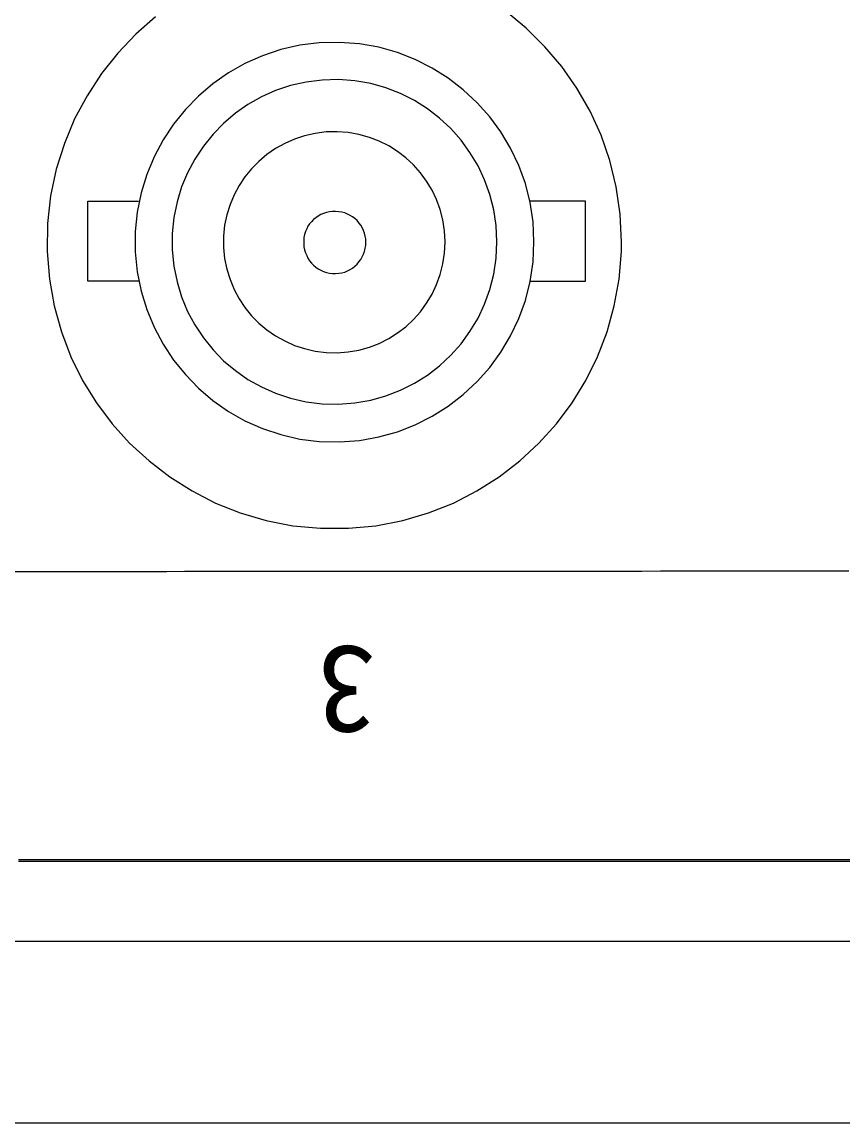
# Model space of a CAD drawing. Units: millimetres on the paper. Extents: x -139 to 141, y -98 to 91.
# Drawn here: x -6.71 to -2.22, y 67.23 to 73.25 of the extents above; entities that cross this region are included whole.
import ezdxf
from ezdxf.enums import TextEntityAlignment as Align

# ---------------------------------------------------------------- set-up
doc = ezdxf.new("R2010")
doc.units = ezdxf.units.MM
doc.layers.add('0-1_外形線', color=4, linetype='Continuous')
doc.styles.add('ＭＳ ゴシック', font='')
doc.styles.get('ＭＳ ゴシック').set_extended_font_data('MS Gothic')

msp = doc.modelspace()

# ---------------------------------------------------------------- linework, layer by layer
at = {"layer": '0-1_外形線'}
msp.add_line((-49.256, 67.229), (45.433, 67.229), dxfattribs=at)
for points in [[(-5.983, 73.277), (-6.091, 73.182), (-6.19, 73.079), (-6.279, 72.967), (-6.358, 72.846), (-6.426, 72.719), (-6.482, 72.584), (-6.526, 72.444), (-6.557, 72.299), (-6.574, 72.148), (-6.576, 71.995), (-6.564, 71.843), (-6.538, 71.697), (-6.498, 71.555), (-6.446, 71.419), (-6.382, 71.289)], [(-3.436, 72.046), (-3.443, 72.199), (-3.464, 72.348), (-3.499, 72.491), (-3.547, 72.63), (-3.607, 72.762), (-3.679, 72.887), (-3.761, 73.005), (-3.854, 73.114), (-3.956, 73.215), (-4.066, 73.306)], [(-3.914, 72.048), (-3.919, 72.157), (-3.935, 72.263), (-3.961, 72.366), (-3.997, 72.464), (-4.042, 72.559), (-4.095, 72.648), (-4.156, 72.731), (-4.225, 72.808), (-4.301, 72.879), (-4.383, 72.942), (-4.47, 72.997), (-4.563, 73.045), (-4.661, 73.083), (-4.763, 73.111), (-4.869, 73.13), (-4.978, 73.138), (-5.088, 73.136), (-5.195, 73.122), (-5.299, 73.098), (-5.399, 73.065), (-5.495, 73.022), (-5.585, 72.971), (-5.67, 72.911), (-5.748, 72.844), (-5.82, 72.77), (-5.885, 72.69), (-5.942, 72.604), (-5.991, 72.512), (-6.031, 72.416), (-6.062, 72.315), (-6.083, 72.21), (-6.094, 72.103), (-6.094, 71.992), (-6.083, 71.884), (-6.062, 71.778), (-6.031, 71.677), (-5.991, 71.58), (-5.942, 71.488), (-5.885, 71.401)], [(-4.117, 72.048), (-4.121, 72.136), (-4.134, 72.223), (-4.155, 72.306), (-4.184, 72.386), (-4.22, 72.463), (-4.264, 72.535), (-4.313, 72.603), (-4.369, 72.666), (-4.43, 72.723), (-4.497, 72.775), (-4.568, 72.82), (-4.644, 72.858), (-4.724, 72.889), (-4.807, 72.913), (-4.894, 72.928), (-4.983, 72.934), (-5.073, 72.932), (-5.16, 72.921), (-5.245, 72.902), (-5.327, 72.875), (-5.404, 72.84), (-5.478, 72.798), (-5.547, 72.75), (-5.611, 72.695), (-5.669, 72.635), (-5.722, 72.57), (-5.768, 72.5), (-5.808, 72.425), (-5.841, 72.347), (-5.866, 72.265), (-5.883, 72.18), (-5.892, 72.092), (-5.892, 72.003), (-5.883, 71.914), (-5.866, 71.828), (-5.841, 71.746), (-5.808, 71.667), (-5.768, 71.593), (-5.722, 71.523)], [(-4.4, 72.048), (-4.403, 72.108), (-4.412, 72.167), (-4.427, 72.224), (-4.447, 72.278), (-4.471, 72.33), (-4.501, 72.379), (-4.535, 72.425), (-4.573, 72.468), (-4.614, 72.506), (-4.66, 72.541), (-4.708, 72.572), (-4.76, 72.598), (-4.814, 72.618), (-4.871, 72.634), (-4.93, 72.645), (-4.99, 72.649), (-5.051, 72.648), (-5.111, 72.64), (-5.168, 72.627), (-5.224, 72.609), (-5.277, 72.585), (-5.327, 72.557), (-5.374, 72.524), (-5.418, 72.487), (-5.458, 72.447), (-5.495, 72.402), (-5.527, 72.355), (-5.554, 72.304), (-5.576, 72.251), (-5.594, 72.195), (-5.606, 72.138), (-5.612, 72.078), (-5.612, 72.017), (-5.606, 71.956), (-5.594, 71.897), (-5.576, 71.841), (-5.554, 71.787), (-5.527, 71.736), (-5.495, 71.688)], [(-6.076, 71.832), (-6.354, 71.832), (-6.354, 72.269), (-6.076, 72.269)], [(-3.936, 71.832), (-3.632, 71.832), (-3.632, 72.269), (-3.936, 72.269)], [(-4.833, 72.046), (-4.834, 72.063), (-4.837, 72.079), (-4.841, 72.095), (-4.846, 72.11), (-4.853, 72.125), (-4.861, 72.138), (-4.871, 72.151), (-4.881, 72.163), (-4.893, 72.174), (-4.906, 72.183), (-4.92, 72.192), (-4.934, 72.199), (-4.949, 72.205), (-4.965, 72.209), (-4.982, 72.212), (-4.999, 72.213), (-5.016, 72.213), (-5.033, 72.211), (-5.049, 72.207), (-5.065, 72.202), (-5.079, 72.196), (-5.094, 72.188), (-5.107, 72.179), (-5.119, 72.169), (-5.13, 72.157), (-5.141, 72.145), (-5.15, 72.132), (-5.157, 72.118), (-5.164, 72.103), (-5.168, 72.087), (-5.172, 72.071), (-5.173, 72.054), (-5.173, 72.037), (-5.172, 72.02), (-5.168, 72.003), (-5.164, 71.987), (-5.157, 71.972), (-5.15, 71.958), (-5.141, 71.944)], [(-4.949, 72.205), (-4.965, 72.209), (-4.982, 72.212), (-4.999, 72.213), (-5.016, 72.213), (-5.033, 72.211), (-5.049, 72.207), (-5.065, 72.202), (-5.079, 72.196), (-5.094, 72.188), (-5.107, 72.179), (-5.119, 72.169), (-5.13, 72.157), (-5.141, 72.145), (-5.15, 72.132), (-5.157, 72.118), (-5.164, 72.103), (-5.168, 72.087), (-5.172, 72.071), (-5.173, 72.054), (-5.173, 72.037), (-5.172, 72.02), (-5.168, 72.003), (-5.164, 71.987), (-5.157, 71.972), (-5.15, 71.958), (-5.141, 71.944), (-5.13, 71.931), (-5.119, 71.92), (-5.107, 71.909), (-5.094, 71.9), (-5.079, 71.892), (-5.065, 71.885), (-5.049, 71.88), (-5.033, 71.876), (-5.016, 71.874), (-4.999, 71.874), (-4.982, 71.875), (-4.965, 71.878), (-4.949, 71.882)], [(-5.141, 71.944), (-5.13, 71.931), (-5.119, 71.92), (-5.107, 71.909), (-5.094, 71.9), (-5.079, 71.892), (-5.065, 71.885), (-5.049, 71.88), (-5.033, 71.876), (-5.016, 71.874), (-4.999, 71.874), (-4.982, 71.875), (-4.965, 71.878), (-4.949, 71.882), (-4.934, 71.888), (-4.92, 71.896), (-4.906, 71.904), (-4.893, 71.914), (-4.881, 71.925), (-4.871, 71.937), (-4.861, 71.951), (-4.853, 71.965), (-4.846, 71.98), (-4.841, 71.995), (-4.837, 72.012), (-4.834, 72.028), (-4.833, 72.046), (-4.834, 72.063), (-4.837, 72.079), (-4.841, 72.095), (-4.846, 72.11), (-4.853, 72.125), (-4.861, 72.138), (-4.871, 72.151), (-4.881, 72.163), (-4.893, 72.174), (-4.906, 72.183), (-4.92, 72.192), (-4.934, 72.199), (-4.949, 72.205)], [(-6.382, 71.289), (-6.307, 71.167), (-6.221, 71.052), (-6.125, 70.946), (-6.019, 70.849), (-5.906, 70.762), (-5.784, 70.685), (-5.655, 70.619), (-5.52, 70.565), (-5.379, 70.524), (-5.233, 70.495), (-5.082, 70.481), (-4.928, 70.481), (-4.778, 70.495), (-4.631, 70.524), (-4.49, 70.565), (-4.355, 70.619), (-4.226, 70.685), (-4.105, 70.762), (-3.991, 70.849), (-3.887, 70.946), (-3.791, 71.052), (-3.705, 71.167), (-3.63, 71.289), (-3.566, 71.419), (-3.514, 71.555), (-3.475, 71.697), (-3.449, 71.843), (-3.436, 71.995), (-3.436, 72.046)], [(-5.885, 71.401), (-5.82, 71.321), (-5.748, 71.247), (-5.67, 71.18), (-5.585, 71.12), (-5.495, 71.069), (-5.399, 71.026), (-5.299, 70.993), (-5.195, 70.969), (-5.088, 70.956), (-4.978, 70.953), (-4.869, 70.961), (-4.763, 70.98), (-4.661, 71.009), (-4.563, 71.047), (-4.47, 71.094), (-4.383, 71.149), (-4.301, 71.212), (-4.225, 71.283), (-4.156, 71.36), (-4.095, 71.444), (-4.042, 71.533), (-3.997, 71.628), (-3.961, 71.727), (-3.935, 71.831), (-3.919, 71.938), (-3.914, 72.048)], [(-5.722, 71.523), (-5.669, 71.457), (-5.611, 71.397), (-5.547, 71.343), (-5.478, 71.295), (-5.404, 71.254), (-5.327, 71.219), (-5.245, 71.192), (-5.16, 71.173), (-5.073, 71.162), (-4.983, 71.16), (-4.894, 71.167), (-4.807, 71.182), (-4.724, 71.205), (-4.644, 71.236), (-4.568, 71.274), (-4.497, 71.318), (-4.43, 71.37), (-4.369, 71.427), (-4.313, 71.489), (-4.264, 71.557), (-4.22, 71.629), (-4.184, 71.706), (-4.155, 71.787), (-4.134, 71.871), (-4.121, 71.958), (-4.117, 72.048)], [(-5.495, 71.688), (-5.458, 71.643), (-5.418, 71.602), (-5.374, 71.566), (-5.327, 71.533), (-5.277, 71.505), (-5.224, 71.481), (-5.168, 71.463), (-5.111, 71.45), (-5.051, 71.442), (-4.99, 71.441), (-4.93, 71.445), (-4.871, 71.455), (-4.814, 71.471), (-4.76, 71.492), (-4.708, 71.518), (-4.66, 71.549), (-4.614, 71.583), (-4.573, 71.622), (-4.535, 71.665), (-4.501, 71.712), (-4.471, 71.761), (-4.447, 71.814), (-4.427, 71.869), (-4.412, 71.926), (-4.403, 71.986), (-4.4, 72.048)], [(-4.949, 71.882), (-4.934, 71.888), (-4.92, 71.896), (-4.906, 71.904), (-4.893, 71.914), (-4.881, 71.925), (-4.871, 71.937), (-4.861, 71.951), (-4.853, 71.965), (-4.846, 71.98), (-4.841, 71.995), (-4.837, 72.012), (-4.834, 72.028), (-4.833, 72.046)], [(-6.787, 70.245), (-6.692, 70.245), (-6.596, 70.245), (-6.501, 70.245), (-6.405, 70.245), (-6.309, 70.245), (-6.213, 70.245), (-6.116, 70.245), (-6.019, 70.245), (-5.922, 70.245), (-5.825, 70.246), (-5.727, 70.246), (-5.63, 70.246), (-5.532, 70.246), (-5.433, 70.246), (-5.335, 70.246), (-5.236, 70.246)], [(-5.236, 70.246), (-5.138, 70.246), (-5.038, 70.246), (-4.939, 70.246), (-4.84, 70.246), (-4.74, 70.246), (-4.64, 70.246), (-4.54, 70.247), (-4.44, 70.247), (-4.339, 70.247), (-4.239, 70.247), (-4.138, 70.247), (-4.037, 70.247), (-3.936, 70.247), (-3.835, 70.247), (-3.733, 70.247), (-3.631, 70.247), (-3.53, 70.247), (-3.428, 70.247), (-3.325, 70.247), (-3.223, 70.248), (-3.121, 70.248), (-3.018, 70.248), (-2.915, 70.248), (-2.813, 70.248), (-2.71, 70.248), (-2.606, 70.248), (-2.503, 70.248), (-2.4, 70.248), (-2.296, 70.248), (-2.193, 70.248)], [(-6.64, 68.667), (-6.733, 68.667)], [(-6.64, 68.658), (-6.733, 68.658)], [(-2.836, 68.667), (-2.937, 68.667), (-3.038, 68.667), (-3.139, 68.667), (-3.239, 68.667), (-3.34, 68.667), (-3.44, 68.667), (-3.54, 68.667), (-3.64, 68.667), (-3.74, 68.667), (-3.839, 68.667), (-3.939, 68.667), (-4.038, 68.667), (-4.137, 68.667), (-4.236, 68.667), (-4.334, 68.667), (-4.433, 68.667), (-4.531, 68.667), (-4.629, 68.667), (-4.727, 68.667), (-4.825, 68.667), (-4.922, 68.667), (-5.02, 68.667), (-5.117, 68.667), (-5.214, 68.667), (-5.311, 68.667), (-5.407, 68.667), (-5.503, 68.667), (-5.599, 68.667), (-5.695, 68.667), (-5.791, 68.667), (-5.886, 68.667), (-5.981, 68.667), (-6.076, 68.667), (-6.171, 68.667), (-6.265, 68.667), (-6.359, 68.667), (-6.453, 68.667), (-6.547, 68.667), (-6.64, 68.667)], [(-2.836, 68.658), (-2.937, 68.658), (-3.038, 68.658), (-3.139, 68.658), (-3.239, 68.658), (-3.34, 68.658), (-3.44, 68.658), (-3.54, 68.658), (-3.64, 68.658), (-3.74, 68.658), (-3.839, 68.658), (-3.939, 68.658), (-4.038, 68.658), (-4.137, 68.658), (-4.236, 68.658), (-4.334, 68.658), (-4.433, 68.658), (-4.531, 68.658), (-4.629, 68.658), (-4.727, 68.658), (-4.825, 68.658), (-4.922, 68.658), (-5.02, 68.658), (-5.117, 68.658), (-5.214, 68.658), (-5.311, 68.658), (-5.407, 68.658), (-5.503, 68.658), (-5.599, 68.658), (-5.695, 68.658), (-5.791, 68.658), (-5.886, 68.658), (-5.981, 68.658), (-6.076, 68.658), (-6.171, 68.658), (-6.265, 68.658), (-6.359, 68.658), (-6.453, 68.658), (-6.547, 68.658), (-6.64, 68.658)], [(-2.126, 68.667), (-2.228, 68.667), (-2.33, 68.667), (-2.431, 68.667), (-2.533, 68.667), (-2.634, 68.667), (-2.735, 68.667), (-2.836, 68.667)], [(-2.126, 68.658), (-2.228, 68.658), (-2.33, 68.658), (-2.431, 68.658), (-2.533, 68.658), (-2.634, 68.658), (-2.735, 68.658), (-2.836, 68.658)], [(-2.166, 68.221), (-2.305, 68.221), (-2.444, 68.221), (-2.583, 68.221), (-2.721, 68.221), (-2.86, 68.221), (-2.998, 68.221), (-3.136, 68.221), (-3.274, 68.221), (-3.412, 68.221), (-3.55, 68.221), (-3.687, 68.221), (-3.824, 68.221), (-3.961, 68.221), (-4.098, 68.221), (-4.234, 68.221), (-4.371, 68.221), (-4.507, 68.221), (-4.643, 68.221), (-4.779, 68.221), (-4.914, 68.221), (-5.049, 68.221), (-5.184, 68.221), (-5.319, 68.221), (-5.454, 68.221), (-5.588, 68.221), (-5.723, 68.221), (-5.856, 68.221), (-5.99, 68.221), (-6.124, 68.221), (-6.257, 68.221), (-6.39, 68.221), (-6.523, 68.221), (-6.655, 68.221), (-6.787, 68.221)]]:
    msp.add_lwpolyline(points, dxfattribs=at)

# ---------------------------------------------------------------- texts
at = {"layer": '0-1_外形線', "style": 'ＭＳ ゴシック'}
msp.add_text('3', height=0.4804, rotation=180, dxfattribs=at).set_placement((-4.779, 69.98), align=Align.BOTTOM_LEFT)

doc.saveas('drawing.dxf')
